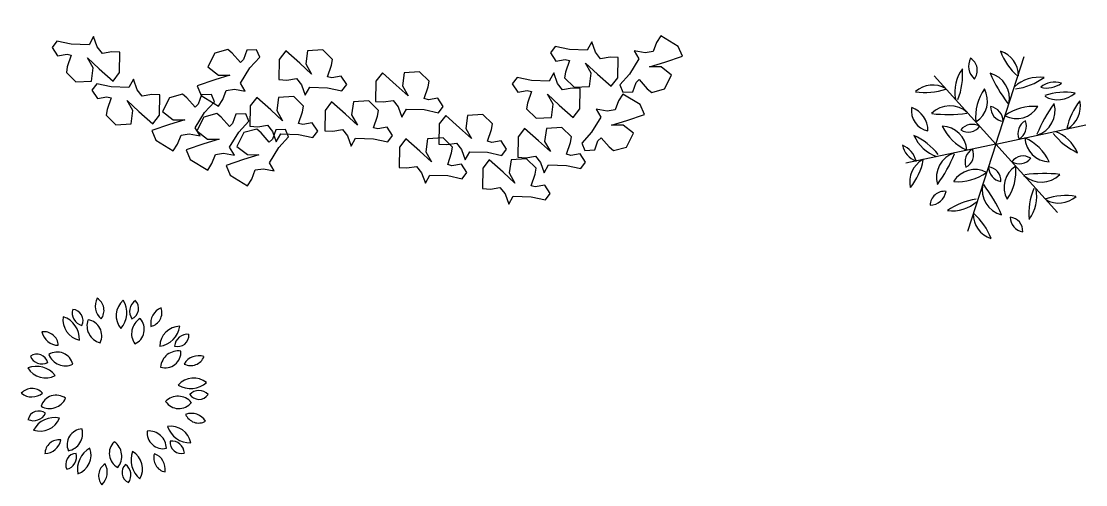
# Model space of a CAD drawing. Header units: inches. Extents: x -1929 to -273, y 675 to 1373.
# Drawn here: x -1878.7 to -1675.8, y 1155.5 to 1243.7 of the extents above; entities that cross this region are included whole.
import ezdxf

# ---------------------------------------------------------------- set-up
doc = ezdxf.new("R2010")
doc.units = ezdxf.units.IN
doc.header["$MEASUREMENT"] = 0

# ---------------------------------------------------------------- blocks, each defined once
blk = doc.blocks.new('BRANCHS', base_point=(1.4853, 0.588))
for p, q in [((1.5146, 0.6522), (1.4864, 0.6366)), ((1.5313, 0.6501), (1.5146, 0.6522)), ((1.5255, 0.6211), (1.5313, 0.6501)), ((1.4864, 0.6366), (1.4921, 0.6254)), ((1.4921, 0.6254), (1.5019, 0.6135)), ((1.5019, 0.6135), (1.4971, 0.6014)), ((1.5199, 0.5964), (1.5255, 0.6211)), ((1.5292, 0.6122), (1.5199, 0.5964)), ((1.5487, 0.6203), (1.5292, 0.6122)), ((1.5622, 0.5996), (1.5487, 0.6203)), ((1.4971, 0.6014), (1.4858, 0.588)), ((1.5568, 0.5791), (1.5622, 0.5996)), ((1.4858, 0.588), (1.5005, 0.5883)), ((1.5005, 0.5883), (1.5139, 0.5633)), ((1.5291, 0.572), (1.5482, 0.5759)), ((1.5482, 0.5759), (1.5568, 0.5791)), ((1.5139, 0.5633), (1.5211, 0.5412)), ((1.5308, 0.5654), (1.5291, 0.572)), ((1.5407, 0.5536), (1.5308, 0.5654)), ((1.5211, 0.5412), (1.5336, 0.5396)), ((1.5336, 0.5396), (1.5407, 0.5536))]:
    blk.add_line(p, q)
blk = doc.blocks.new('SHRUB-08')
at = {"xscale": 120, "yscale": 120, "zscale": 120}
for p, rotation in [((-48.06, 29.36), 240), ((46.88, 28.35), 240), ((54.9, 26.64), 299.9999999999999), ((-19.15, 18.88), 120), ((-7.78, 18.08), 60.00000000000001), ((10.63, 13.91), 60.00000000000001), ((39.63, 22.44), 240), ((-40.47, 21.23), 240), ((-27.78, 10.38), 120), ((-13.31, 9.2), 60.00000000000001), ((0.97, 8.37), 60.00000000000001), ((47.65, 15.56), 299.9999999999999), ((-21.23, 6.69), 120), ((22.7, 5.79), 60.00000000000001), ((-13.64, 3.73), 120), ((37.75, 3.31), 60.00000000000001), ((15.11, 1.35), 60.00000000000001), ((31.01, -2.66), 60.00000000000001)]:
    blk.add_blockref('BRANCHS', p, dxfattribs=dict(at, rotation=rotation))
blk = doc.blocks.new('SHRUB-10')
for q in [(5.34, 16.69), (-11.8, 13.03), (17.07, 3.67), (-17.2, -3.63), (-5.47, -16.65), (11.67, -13)]:
    blk.add_line((-0.07, 0.02), q)
for centre, radius, start, end in [((-2.07, 14.83), 3.19, 151.7015, 229.7406), ((-6.29, 14.03), 2.71, 322.8639, 58.5782), ((-0.68, 13.03), 4.92, 359.75, 72.0497), ((11.78, 21.77), 11.68, 200.3878, 229.0632), ((-0.52, 9.95), 7.36, 143.3521, 190.9965), ((-19.09, 13.22), 12.71, 338.197, 5.0866), ((-2.37, 8.73), 4.91, 347.2702, 75.7188), ((24.47, 24.8), 28.02, 203.8113, 217.5003), ((8.31, 5.38), 7.36, 83.3521, 130.9965), ((1.86, 23.09), 12.71, 278.197, 305.0866), ((-12.06, 6.34), 4.92, 59.75, 132.0497), ((-13.41, 21.5), 11.68, 260.3878, 289.0632), ((5.43, 5.19), 9.34, 145.1527, 185.9348), ((-6.42, 8.25), 4.77, 302.4729, 28.6145), ((11.16, 7.63), 4.16, 72.2233, 129.8114), ((9.65, 15.42), 4.74, 256.0238, 306.0109), ((13.09, -1.79), 11.68, 80.3878, 109.0632), ((11.75, 13.37), 4.92, 239.75, 312.0497), ((24.96, 0.77), 11.68, 140.3878, 169.0632), ((11.15, 7.19), 4.92, 299.75, 12.0497), ((-12.26, 6.33), 3.89, 170.709, 259.1064), ((-17.57, 2.62), 4.58, 358.6571, 71.1583), ((-8.77, 2.38), 4.91, 47.2702, 135.7188), ((1.6, 6.99), 2.65, 176.5427, 264.4723), ((-1.55, 4.3), 2.89, 0.9077, 80.1073), ((7.16, -2.16), 9.34, 85.1527, 125.9348), ((3.89, 9.63), 4.77, 242.4729, 328.6145), ((33.67, -8.84), 28.02, 143.8113, 157.5003), ((6.33, 6.37), 4.91, 287.2702, 15.7188), ((-9.26, 33.66), 28.02, 263.8113, 277.5003), ((6.8, 2.06), 2.65, 116.5427, 204.4723), ((2.9, 3.45), 2.89, 300.9077, 20.1073), ((-1.8, 7.37), 9.34, 205.1527, 245.9348), ((-10.37, -1.37), 4.77, 2.4729, 88.6145), ((-4.52, 0.87), 2.89, 60.9077, 140.1073), ((-5.27, 4.94), 2.65, 236.5427, 324.4723), ((20.88, 9.89), 12.71, 218.197, 245.0866), ((8.77, -4.55), 7.36, 23.3521, 70.9965), ((-8.9, 4.59), 7.36, 203.3521, 250.9965), ((-21.01, -9.86), 12.71, 38.197, 65.0866), ((1.67, -7.33), 9.34, 25.1527, 65.9348), ((10.24, 1.4), 4.77, 182.4729, 268.6145), ((-13.8, 0.69), 4.16, 192.2233, 249.8114), ((-19.79, -4.52), 4.74, 16.0238, 66.0109), ((-6.46, -6.34), 4.91, 107.2702, 195.7188), ((-33.8, 8.87), 28.02, 323.8113, 337.5003), ((-3.03, -3.41), 2.89, 120.9077, 200.1073), ((-6.93, -2.03), 2.65, 296.5427, 24.4723), ((-11.54, -7.21), 4.92, 119.75, 192.0497), ((-25.34, -0.79), 11.68, 320.3878, 349.0632), ((5.14, -4.91), 2.65, 56.5427, 144.4723), ((4.39, -0.84), 2.89, 240.9077, 320.1073), ((-4.02, -9.6), 4.77, 62.4729, 148.6145), ((-7.29, 2.19), 9.34, 265.1527, 305.9348), ((1.42, -4.27), 2.89, 180.9077, 260.1073), ((-1.73, -6.96), 2.65, 356.5427, 84.4723), ((6.29, -8.21), 4.77, 122.4729, 208.6145), ((-5.56, -5.16), 9.34, 325.1527, 5.9348), ((8.64, -2.34), 4.91, 227.2702, 315.7188), ((9.13, -33.62), 28.02, 83.8113, 97.5003), ((2.24, -8.7), 4.91, 167.2702, 255.7188), ((-24.6, -24.77), 28.02, 23.8113, 37.5003), ((-9.87, -11.69), 2.71, 82.8639, 178.5782), ((-12.68, -8.44), 3.19, 271.7015, 349.7406), ((18.96, -13.19), 12.71, 158.197, 185.0866), ((0.39, -9.92), 7.36, 323.3521, 10.9965), ((13.27, -21.47), 11.68, 80.3878, 109.0632), ((11.93, -6.3), 4.92, 239.75, 312.0497), ((-1.99, -23.06), 12.71, 98.197, 125.0866), ((-8.44, -5.35), 7.36, 263.3521, 310.9965), ((0.54, -13.28), 4.92, 179.75, 252.0497), ((-11.92, -22.03), 11.68, 20.3878, 49.0632), ((5.57, -13.85), 2.89, 180.9077, 260.1073), ((2.43, -16.54), 2.65, 356.5427, 84.4723)]:
    blk.add_arc(centre, radius, start, end)
blk = doc.blocks.new('SHRUB-11')
for centre, radius, start, end in [((-0.33, 16.32), 3.19, 151.7015, 229.7406), ((-4.56, 15.52), 2.71, 322.8639, 58.5782), ((4.36, 14.5), 3.89, 130.709, 219.1064), ((-2.09, 15.08), 4.58, 318.6571, 31.1583), ((5.47, 15.32), 2.45, 123.4613, 215.4329), ((2.63, 15.85), 2.12, 293.3115, 45.5828), ((-5.79, 13.69), 3.89, 170.709, 259.1064), ((-11.1, 9.98), 4.58, 358.6571, 71.1583), ((-5.46, 15.02), 2.45, 163.4613, 255.4329), ((-7.97, 13.6), 2.12, 333.3115, 85.5828), ((10.23, 13.02), 3.19, 111.7015, 189.7406), ((6.48, 15.12), 2.71, 282.8639, 18.5782), ((-1.77, 12.58), 3.33, 160.5035, 255.3285), ((-5.29, 10.71), 3.01, 333.2488, 82.5832), ((6.73, 11.07), 3.33, 120.5035, 215.3285), ((2.82, 11.91), 3.01, 293.2488, 42.5832), ((8.08, 13.2), 4.58, 278.6571, 351.1583), ((12.66, 8.61), 3.89, 90.709, 179.1064), ((-13.27, 8.73), 2.71, 2.8639, 98.5782), ((-10.55, 12.06), 3.19, 191.7015, 269.7406), ((14.03, 8.52), 2.45, 83.4613, 175.4329), ((12.19, 10.75), 2.12, 253.3115, 5.5828), ((-14.65, 5.07), 2.12, 13.3115, 125.5828), ((-13.64, 7.78), 2.45, 203.4613, 295.4329), ((-10.74, 4.57), 3.01, 13.2488, 122.5832), ((-9.24, 8.28), 3.33, 200.5035, 295.3285), ((12.26, 4.46), 3.33, 80.5035, 175.3285), ((9.81, 7.61), 3.01, 253.2488, 2.5832), ((16.2, 3.7), 3.19, 71.7015, 149.7406), ((14.68, 7.72), 2.71, 242.8639, 338.5782), ((-14.72, 0.28), 4.58, 38.6571, 111.1583), ((-13.03, 6.54), 3.89, 210.709, 299.1064), ((15.22, -1.24), 3.89, 50.709, 139.1064), ((-15.58, -2.06), 2.71, 42.8639, 138.5782), ((14.67, 5.22), 4.58, 238.6571, 311.1583), ((16.22, -2.19), 2.45, 43.4613, 135.4329), ((-15.63, 2.24), 3.19, 231.7015, 309.7406), ((-10.97, -3.63), 3.01, 53.2488, 162.5832), ((-12.2, 0.17), 3.33, 240.5035, 335.3285), ((12.25, -4.16), 3.33, 40.5035, 135.3285), ((12.4, -0.17), 3.01, 213.2488, 322.5832), ((16.24, 0.7), 2.12, 213.3115, 325.5828), ((-14.28, -5.76), 2.12, 53.3115, 165.5828), ((-15.25, -3.04), 2.45, 243.4613, 335.4329), ((-11.26, -9.47), 4.58, 78.6571, 151.1583), ((-13.99, -3.59), 3.89, 250.709, 339.1064), ((14.78, -7.28), 3.19, 31.7015, 109.7406), ((16.2, -3.22), 2.71, 202.8639, 298.5782), ((-5.87, -10.05), 3.01, 93.2488, 202.5832), ((-9.26, -7.93), 3.33, 280.5035, 15.3285), ((9.38, -7.8), 3.01, 173.2488, 282.5832), ((6.7, -10.77), 3.33, 0.5035, 95.3285), ((10.86, -10.43), 3.89, 10.709, 99.1064), ((14.58, -5.13), 4.58, 198.6571, 271.1583), ((-10.41, -11.82), 2.71, 82.8639, 178.5782), ((-13.21, -8.56), 3.19, 271.7015, 349.7406), ((2.16, -11.7), 3.01, 133.2488, 242.5832), ((-1.79, -12.25), 3.33, 320.5035, 55.3285), ((12.88, -9.61), 2.12, 173.3115, 285.5828), ((11.01, -11.8), 2.45, 3.4613, 95.4329), ((-7.04, -13.82), 2.12, 93.3115, 205.5828), ((-9.53, -12.35), 2.45, 283.4613, 15.4329), ((-2.34, -14.72), 4.58, 118.6571, 191.1583), ((-8.21, -11.97), 3.89, 290.709, 19.1064), ((7.87, -13), 4.58, 158.6571, 231.1583), ((1.61, -14.67), 3.89, 330.709, 59.1064), ((10.33, -12.58), 2.71, 162.8639, 258.5782), ((6.64, -14.77), 3.19, 351.7015, 69.7406), ((-0.18, -15.97), 2.71, 122.8639, 218.5782), ((-4.42, -15.28), 3.19, 311.7015, 29.7406), ((3.69, -15.34), 2.12, 133.3115, 245.5828), ((0.84, -15.81), 2.45, 323.4613, 55.4329)]:
    blk.add_arc(centre, radius, start, end)

msp = doc.modelspace()

# ---------------------------------------------------------------- block references
for name, p in [('SHRUB-08', (-1816.81, 1211.47)), ('SHRUB-10', (-1692.91, 1220.31)), ('SHRUB-11', (-1861.06, 1173.15))]:
    msp.add_blockref(name, p)

doc.saveas('drawing.dxf')
